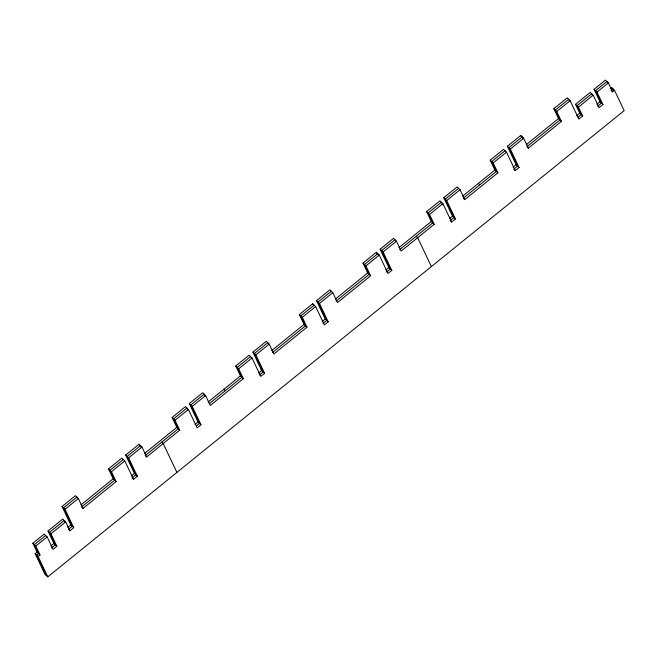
<?xml version="1.0" encoding="UTF-8"?>
<svg xmlns="http://www.w3.org/2000/svg" width="657" height="657" viewBox="0 0 657 657"><rect width="100%" height="100%" fill="white"/><g stroke="black" fill="none" stroke-linecap="round" stroke-linejoin="round"><path stroke-width="0.99" d="M76.885 497.086L63.524 507.894L72.262 526.29L68.443 529.378L69.913 530.774L73.724 527.686L70.792 524.886L62.054 506.49L75.415 495.682L78.355 498.482L83.045 508.37L116.125 481.606L111.435 471.726L108.495 468.926L121.857 458.118L124.789 460.918L133.527 479.314L137.346 476.226L128.608 457.83L125.676 455.03L139.029 444.222L141.969 447.023L146.659 456.911L179.747 430.146L175.049 420.266L172.118 417.466L185.471 406.658L188.411 409.459L197.149 427.855L200.96 424.767L192.23 406.371L189.29 403.57L202.652 392.763L205.584 395.563L210.281 405.451L243.361 378.687L238.672 368.807L235.732 366.006L249.093 355.199L252.025 357.999L260.763 376.395L264.582 373.307L255.844 354.911L252.912 352.111L266.266 341.303L269.206 344.104L273.895 353.983L306.975 327.227L302.286 317.347L299.346 314.547L312.707 303.739L315.647 306.54L324.377 324.936L328.196 321.848L319.466 303.452L316.526 300.651L329.888 289.844L332.82 292.644L337.517 302.524L370.597 275.768L365.9 265.888L362.968 263.079L376.33 252.28L379.261 255.08L388 273.476L391.818 270.388L383.08 251.992L380.14 249.192L393.502 238.384L396.442 241.185L401.131 251.064L434.211 224.308L429.522 214.428L426.582 211.62L439.944 200.812L442.884 203.621L451.614 222.017L455.432 218.929L446.694 200.533L443.762 197.724L457.124 186.925L460.056 189.725L464.754 199.605L497.834 172.848L493.136 162.961L490.204 160.16L503.566 149.353L506.498 152.161L515.236 170.557L519.055 167.469L510.317 149.073L507.376 146.265L520.738 135.457L523.678 138.266L528.368 148.145L561.448 121.389L556.758 111.501L553.818 108.701L567.18 97.893L570.12 100.693L578.85 119.098L582.669 116.01L578.447 107.107L575.507 104.307L590.249 92.382L593.181 95.191L599.102 107.658L602.921 104.57L596.999 92.103L594.059 89.295L605.409 80.121L608.341 82.922L612.57 91.824L614.476 90.28L611.544 87.471L610.271 88.506M123.327 459.522L109.965 470.322L114.655 480.21L81.575 506.966L83.045 508.37M250.563 356.595L237.202 367.403L241.891 377.29L209.599 403.406M267.736 342.708L254.374 353.507L263.112 371.903L259.293 374.991M314.177 305.135L300.816 315.943L305.513 325.831L272.425 352.587M331.358 291.24L317.996 302.048L326.726 320.444L328.196 321.848M394.972 239.78L381.61 250.588L390.348 268.984L386.53 272.072M458.586 188.321L445.232 199.128L453.962 217.524L450.152 220.612L451.614 222.017M505.028 150.757L491.674 161.565L496.363 171.444L463.284 198.209L464.754 199.605M73.724 527.686L64.994 509.29L78.355 498.482M111.435 471.726L124.789 460.918M128.608 457.83L141.969 447.023M175.049 420.266L188.411 409.459M192.23 406.371L205.584 395.563M238.672 368.807L252.025 357.999M255.844 354.911L269.206 344.104M302.286 317.347L315.647 306.54M319.466 303.452L332.82 292.644M365.9 265.888L379.261 255.08M383.08 251.992L396.442 241.185M429.522 214.428L442.884 203.621M446.694 200.533L460.056 189.725M493.136 162.961L506.498 152.161M510.317 149.073L523.678 138.266M556.758 111.501L570.12 100.693M614.476 90.28L624.15 110.647L47.772 576.879L38.106 556.504L40.011 554.96L37.071 552.159L32.85 543.265L44.191 534.084L47.132 536.892L53.053 549.359L56.872 546.271L50.95 533.804L48.01 530.996L62.752 519.079L65.684 521.88L69.913 530.774M80.893 504.929L113.193 478.805L108.495 468.926M144.515 453.47L176.807 427.346L172.118 417.466M208.129 402.01L240.421 375.886L235.732 366.006M271.752 350.551L304.043 324.427L299.346 314.547M335.366 299.091L367.657 272.967L362.968 263.079M398.98 247.623L431.279 221.508L426.582 211.62M462.602 196.164L494.893 170.048L490.204 160.16M526.216 144.704L558.516 118.58L553.818 108.701M45.662 535.488L34.32 544.661L38.541 553.564L36.636 555.108L46.31 575.475M336.047 301.128L369.127 274.363L368.692 273.452M399.661 249.668L432.749 222.904L428.052 213.024L441.414 202.216L442.719 204.976M40.011 554.96L35.79 546.066L47.132 536.892M50.95 533.804L65.684 521.88M578.447 107.107L593.181 95.191M596.999 92.103L608.341 82.922M47.772 576.879L44.84 574.078L35.166 553.703L37.071 552.159M67.737 527.357L70.792 524.886M131.359 475.898L134.406 473.426L125.676 455.03M194.973 424.438L198.028 421.966L189.29 403.57M258.587 372.979L261.642 370.507L252.912 352.111M322.209 321.511L325.264 319.047L316.526 300.651M385.823 270.052L388.878 267.588L380.14 249.192M449.445 218.592L452.501 216.128L443.762 197.724M513.06 167.133L516.115 164.661L507.376 146.265M576.682 115.673L579.729 113.201L575.507 104.307M196.443 425.835L199.498 423.371L190.76 404.975L204.122 394.167L204.976 395.957M322.916 323.531L326.726 320.444L325.264 319.047M578.144 117.077L581.199 114.605L576.977 105.711L591.711 93.787L592.557 95.569M50.876 545.942L53.931 543.47L48.01 530.996M596.934 104.233L599.981 101.769L594.059 89.295M51.583 547.954L55.402 544.867L49.48 532.4L64.214 520.475L65.059 522.258M597.632 106.253L601.451 103.165L595.529 90.699L606.871 81.525L607.717 83.299M612.57 91.824L611.1 90.42L613.006 88.876L613.884 90.723M599.981 101.769L602.921 104.57M579.729 113.201L582.669 116.01M558.516 118.58L561.448 121.389M528.368 148.145L526.898 146.741L559.978 119.985L555.288 110.105L568.65 99.297L569.52 101.137M516.115 164.661L519.055 167.469M515.236 170.557L513.766 169.153L517.585 166.065L508.847 147.669L522.208 136.861L523.062 138.66M494.893 170.048L497.834 172.848M478.353 183.426L479.824 184.822M452.501 216.128L455.432 218.929M431.279 221.508L434.211 224.308M416.201 236.282L417.671 237.686L431.386 266.578M388.878 267.588L391.818 270.388M367.657 272.967L370.597 275.768M304.043 324.427L306.975 327.227M261.642 370.507L264.582 373.307M240.421 375.886L243.361 378.687M223.881 389.264L225.351 390.669M198.028 421.966L200.96 424.767M176.807 427.346L179.747 430.146M161.737 442.128L163.199 443.532L176.922 472.416M146.659 456.911L145.197 455.506L178.277 428.75L173.579 418.862L186.941 408.054L187.812 409.894M134.406 473.426L137.346 476.226M133.527 479.314L132.057 477.918L135.876 474.83L127.138 456.434L140.499 445.627L141.354 447.425M113.193 478.805L116.125 481.606M62.054 506.49L64.994 509.29M53.931 543.47L56.872 546.271M32.85 543.265L35.79 546.066M35.166 553.703L38.106 556.504M611.544 87.471L612.423 89.327M520.738 135.457L521.592 137.256M378.67 255.516L377.791 253.676L364.438 264.484L369.127 274.363M376.33 252.28L377.2 254.119M312.707 303.739L313.586 305.579M139.029 444.222L139.884 446.021"/></g></svg>
